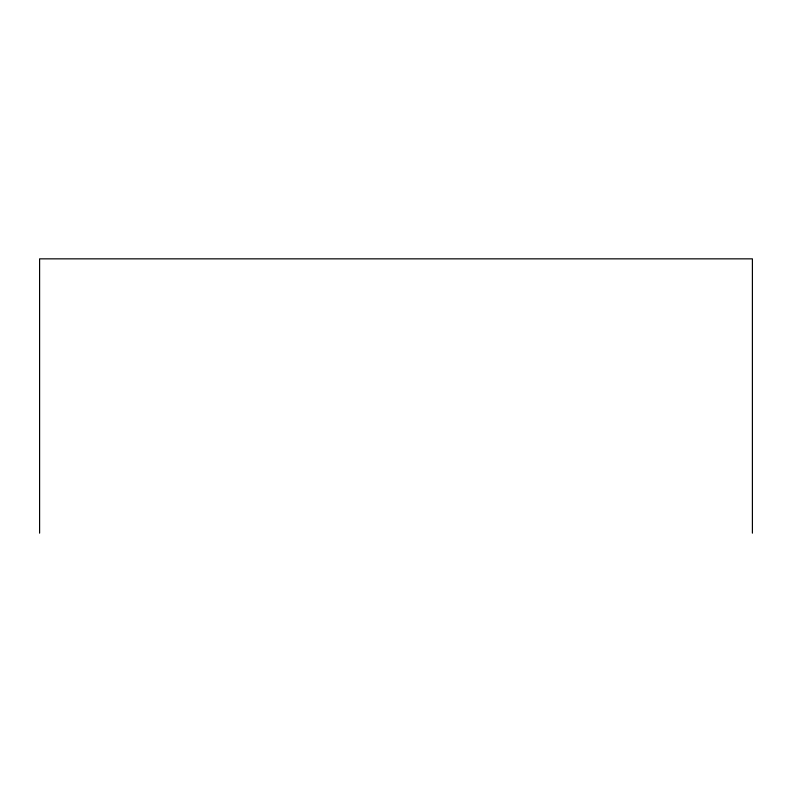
<?xml version="1.0" encoding="UTF-8"?>
<svg xmlns="http://www.w3.org/2000/svg" width="792" height="792" viewBox="0 0 792 792"><rect width="100%" height="100%" fill="white"/><g stroke="black" fill="none" stroke-linecap="round" stroke-linejoin="round"><path stroke-width="1.19" d="M752.4 533.155L752.4 258.845L39.6 258.845L39.6 533.155"/></g></svg>
